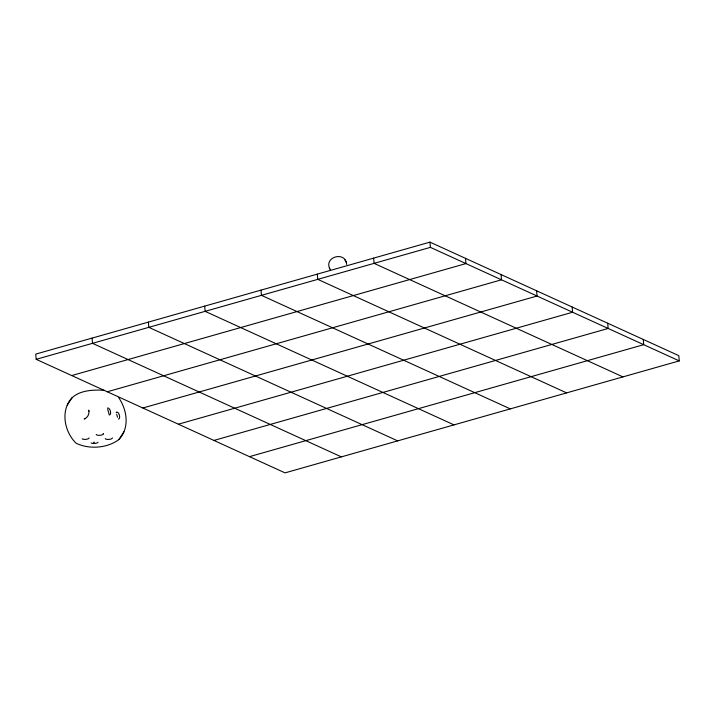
<?xml version="1.0" encoding="UTF-8"?>
<svg xmlns="http://www.w3.org/2000/svg" width="715" height="715" viewBox="0 0 715 715"><rect width="100%" height="100%" fill="white"/><g stroke="black" fill="none" stroke-linecap="round" stroke-linejoin="round"><path stroke-width="1.07" d="M104.176 390.274C90.68 389.496 72.832 390.542 67.192 405.235C61.856 417.766 66.468 433.889 76.085 443.202C89.178 449.61 107.33 448.242 118.94 439.511C129.808 427.972 127.163 409.945 118.77 397.772M67.192 405.235L72.188 397.54M118.94 439.511L123.927 431.815M429.956 242.126L35.75 354.104L36.179 359.332L285.044 472.874L679.25 360.896L678.821 355.668L429.956 242.126L430.385 247.363L679.25 360.896M36.179 359.332L430.385 247.363M71.732 375.554L465.939 263.585L465.51 258.347M107.286 391.775L501.492 279.797L501.063 274.569M142.839 407.997L537.045 296.019L536.616 290.791M178.384 424.209L572.59 312.241L572.161 307.003M213.937 440.431L608.143 328.462L607.714 323.225M249.49 456.653L643.697 344.684L643.268 339.446M85.308 418.677L84.191 418.981C87.722 417.855 89.777 413.654 88.66 410.16L89.143 411.125M93.459 442.344L94.487 442.21M622.935 376.894L374.07 263.361L373.641 258.124M566.62 392.893L317.755 279.351L317.326 274.122M510.304 408.891L261.44 295.349L261.011 290.12M453.989 424.88L205.125 311.347L204.696 306.109M397.674 440.878L148.809 327.345L148.38 322.108M341.359 456.876L92.494 343.334L92.065 338.106M346.668 264.452C345.765 250.804 323.779 256.605 329.785 268.831M109.029 413.922L107.679 409.212M346.185 262.316L344.8 259.733M329.401 268.125L330.455 270.064M117.546 417.229L116.697 414.271M107.509 408.104A3.584 1.725 74.1 0 1 110.468 411.42A3.584 1.725 74.1 0 1 108.975 414.816M116.17 412.573A3.584 1.725 74.1 0 1 116.518 412.215M116.956 412.09A3.584 1.725 74.1 0 1 119.485 415.54A3.584 1.725 74.1 0 1 118.476 419.044M89.098 437.866A3.584 1.189 -4.7 0 1 86.14 439.305A3.584 1.189 -4.7 0 1 82.127 438.778M103.291 434.121A3.584 1.189 -4.7 0 1 99.483 435.328A3.584 1.189 -4.7 0 1 96.248 434.425M103.219 433.513A3.584 1.189 -4.7 0 1 103.38 433.808M98.027 442.29A3.584 1.189 -4.7 0 1 94.684 443.461A3.584 1.189 -4.7 0 1 91.136 442.889M112.389 437.92A3.584 1.189 -4.7 0 1 108.966 439.412A3.584 1.189 -4.7 0 1 105.257 438.536"/></g></svg>
